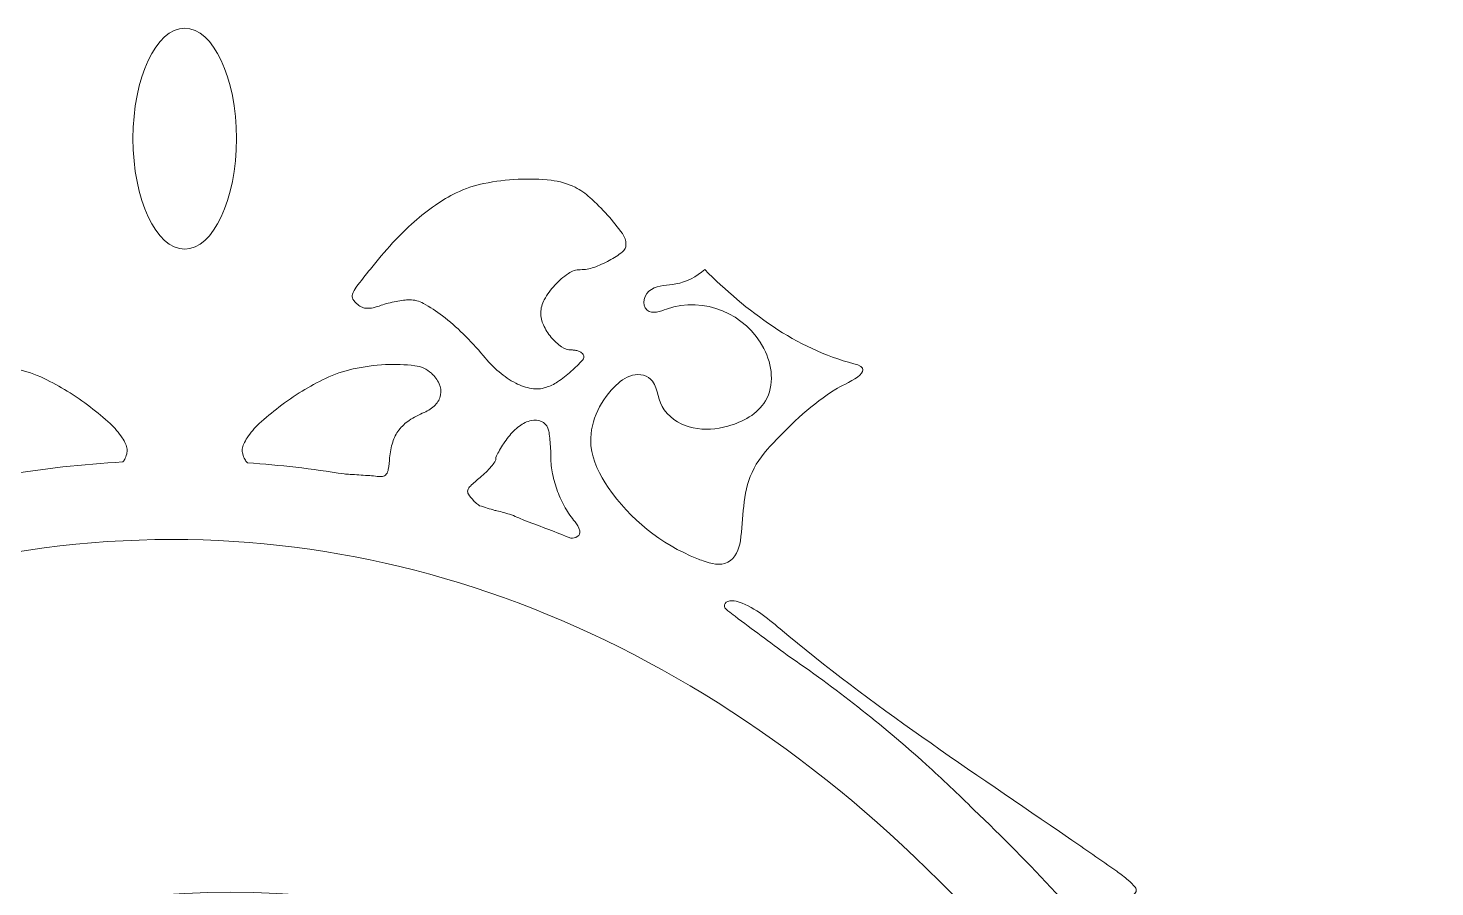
# Model space of a CAD drawing. Header units: millimetres. Extents: x 416 to 874, y -1963 to 60.
# Drawn here: x 624.5 to 807.8, y -69.7 to 42.1 of the extents above; entities that cross this region are included whole.
import ezdxf

# ---------------------------------------------------------------- set-up
doc = ezdxf.new("R2010")
doc.units = ezdxf.units.MM
doc.header["$MEASUREMENT"] = 0
doc.layers.add('Layer3', color=7, linetype='Continuous')

msp = doc.modelspace()

# ---------------------------------------------------------------- linework, layer by layer
at = {"layer": 'Layer3', "lineweight": 0}
for points, knots in [([(644.93, 42.07), (648.65, 42.07), (651.67, 35.63), (651.67, 27.69), (651.67, 19.74), (648.65, 13.3), (644.93, 13.3), (641.21, 13.3), (638.19, 19.74), (638.19, 27.69), (638.19, 35.63), (641.21, 42.07), (644.93, 42.07)], [0, 0, 0, 0, 1, 1, 1, 2, 2, 2, 3, 3, 3, 4, 4, 4, 4]), ([(666.79, 7.43), (666.9, 7.76), (667.07, 8.06), (667.27, 8.34), (667.88, 9.13), (668.5, 9.92), (669.12, 10.7), (670.05, 11.87), (671.01, 13), (672.02, 14.1), (672.91, 15.06), (673.85, 15.98), (674.83, 16.86), (675.71, 17.63), (676.63, 18.36), (677.59, 19.03), (678.45, 19.63), (679.37, 20.16), (680.32, 20.62), (681.46, 21.18), (682.67, 21.59), (683.92, 21.84), (685.39, 22.14), (686.88, 22.32), (688.37, 22.39), (689.81, 22.46), (691.25, 22.42), (692.68, 22.26), (693.76, 22.14), (694.81, 21.84), (695.79, 21.35), (696.5, 21), (697.15, 20.55), (697.74, 20.02), (698.54, 19.3), (699.3, 18.53), (700.02, 17.73), (700.7, 16.96), (701.35, 16.16), (701.96, 15.33), (702.27, 14.91), (702.43, 14.4), (702.43, 13.89), (702.43, 13.52), (702.26, 13.17), (701.97, 12.94), (701.43, 12.52), (700.85, 12.14), (700.25, 11.81), (699.6, 11.46), (698.92, 11.15), (698.22, 10.91), (697.66, 10.72), (697.07, 10.62), (696.48, 10.62), (695.92, 10.62), (695.38, 10.45), (694.92, 10.13), (694.28, 9.69), (693.69, 9.19), (693.17, 8.61), (692.64, 8.03), (692.17, 7.39), (691.78, 6.71), (691.49, 6.19), (691.33, 5.6), (691.33, 5), (691.33, 4.46), (691.45, 3.92), (691.68, 3.43), (691.94, 2.85), (692.28, 2.3), (692.69, 1.81), (693.08, 1.34), (693.53, 0.93), (694.03, 0.58), (694.41, 0.32), (694.86, 0.17), (695.33, 0.17), (695.48, 0.17), (695.64, 0.16), (695.79, 0.13), (695.95, 0.1), (696.1, 0.06), (696.25, 0), (696.38, -0.05), (696.5, -0.12), (696.62, -0.19), (696.71, -0.25), (696.79, -0.33), (696.85, -0.42), (696.99, -0.65), (696.96, -0.95), (696.78, -1.15), (696.31, -1.66), (695.81, -2.15), (695.29, -2.61), (694.73, -3.1), (694.14, -3.56), (693.52, -3.98), (693.04, -4.3), (692.52, -4.55), (691.98, -4.72), (691.38, -4.91), (690.75, -4.96), (690.14, -4.85), (689.41, -4.72), (688.71, -4.48), (688.06, -4.15), (687.28, -3.75), (686.56, -3.27), (685.9, -2.7), (685.15, -2.05), (684.46, -1.34), (683.83, -0.57), (683, 0.42), (682.13, 1.37), (681.21, 2.28), (680.36, 3.12), (679.46, 3.9), (678.51, 4.62), (677.72, 5.21), (676.89, 5.75), (676.03, 6.23), (675.48, 6.54), (674.86, 6.7), (674.23, 6.7), (673.97, 6.7), (673.71, 6.68), (673.46, 6.65), (673.13, 6.61), (672.8, 6.55), (672.47, 6.49), (672.12, 6.42), (671.78, 6.34), (671.44, 6.26), (671.13, 6.18), (670.83, 6.08), (670.53, 5.98), (670.18, 5.86), (669.83, 5.75), (669.47, 5.67), (669.21, 5.61), (668.95, 5.58), (668.69, 5.59), (668.47, 5.59), (668.26, 5.64), (668.06, 5.72), (667.85, 5.81), (667.65, 5.93), (667.47, 6.08), (667.23, 6.28), (667.02, 6.52), (666.85, 6.79), (666.73, 6.98), (666.71, 7.22), (666.79, 7.43)], [0, 0, 0, 0, 1, 1, 1, 2, 2, 2, 3, 3, 3, 4, 4, 4, 5, 5, 5, 6, 6, 6, 7, 7, 7, 8, 8, 8, 9, 9, 9, 10, 10, 10, 11, 11, 11, 12, 12, 12, 13, 13, 13, 14, 14, 14, 15, 15, 15, 16, 16, 16, 17, 17, 17, 18, 18, 18, 19, 19, 19, 20, 20, 20, 21, 21, 21, 22, 22, 22, 23, 23, 23, 24, 24, 24, 25, 25, 25, 26, 26, 26, 27, 27, 27, 28, 28, 28, 29, 29, 29, 30, 30, 30, 31, 31, 31, 32, 32, 32, 33, 33, 33, 34, 34, 34, 35, 35, 35, 36, 36, 36, 37, 37, 37, 38, 38, 38, 39, 39, 39, 40, 40, 40, 41, 41, 41, 42, 42, 42, 43, 43, 43, 44, 44, 44, 45, 45, 45, 46, 46, 46, 47, 47, 47, 48, 48, 48, 49, 49, 49, 50, 50, 50, 51, 51, 51, 52, 52, 52, 52]), ([(705.87, -3.89), (706.68, -5), (706.54, -6.5), (707.42, -7.65), (709.39, -10.23), (712.77, -10.57), (715.71, -9.75), (717.65, -9.21), (719.57, -8.2), (720.6, -6.47), (721.81, -4.43), (721.49, -1.77), (720.41, 0.34), (718.07, 4.89), (712.57, 7.19), (707.73, 5.49), (706.9, 5.19), (705.9, 4.81), (705.19, 5.36), (704.33, 6.02), (704.82, 7.51), (705.75, 8.06), (706.69, 8.62), (707.84, 8.58), (708.91, 8.77), (710.31, 9.02), (711.64, 9.68), (712.69, 10.64), (718.05, 5.27), (724.64, 0.27), (732.11, -1.62), (735.48, -2.47), (730.79, -4.29), (729.76, -4.94), (726.77, -6.83), (724.04, -9.34), (721.64, -11.92), (720.55, -13.08), (719.51, -14.32), (718.85, -15.77), (717.59, -18.54), (717.75, -21.74), (717.33, -24.68), (717.17, -25.8), (716.69, -26.97), (715.69, -27.47), (714.7, -27.97), (713.52, -27.67), (712.48, -27.3), (712.21, -27.2), (711.93, -27.1), (711.66, -26.99), (707.02, -25.13), (702.94, -21.87), (700.11, -17.74), (699, -16.1), (698.06, -14.28), (697.87, -12.31), (697.59, -9.51), (698.91, -6.71), (700.87, -4.69), (701.55, -4), (702.33, -3.36), (703.26, -3.12), (704.19, -2.88), (705.3, -3.11), (705.87, -3.89)], [0, 0, 0, 0, 1, 1, 1, 2, 2, 2, 3, 3, 3, 4, 4, 4, 5, 5, 5, 6, 6, 6, 7, 7, 7, 8, 8, 8, 9, 9, 9, 10, 10, 10, 11, 11, 11, 12, 12, 12, 13, 13, 13, 14, 14, 14, 15, 15, 15, 16, 16, 16, 17, 17, 17, 18, 18, 18, 19, 19, 19, 20, 20, 20, 21, 21, 21, 22, 22, 22, 22]), ([(626.6, -3.54), (627.64, -4.03), (628.65, -4.58), (629.63, -5.19), (630.67, -5.84), (631.68, -6.53), (632.65, -7.27), (633.54, -7.95), (634.4, -8.67), (635.23, -9.43), (635.82, -9.98), (636.35, -10.6), (636.79, -11.27), (636.96, -11.53), (637.11, -11.79), (637.23, -12.07), (637.33, -12.28), (637.4, -12.51), (637.42, -12.74), (637.45, -12.96), (637.43, -13.17), (637.38, -13.38), (637.31, -13.62), (637.22, -13.85), (637.11, -14.07), (637.04, -14.2), (636.95, -14.31), (636.86, -14.42), (631.63, -14.7), (626.44, -15.28), (621.3, -16.16), (621.23, -16.17), (621.16, -16.17), (621.09, -16.18), (620.75, -16.2), (620.41, -16.23), (620.07, -16.27), (619.77, -16.31), (619.46, -16.32), (619.15, -16.29), (618.96, -16.27), (618.79, -16.17), (618.67, -16.02), (618.53, -15.83), (618.43, -15.61), (618.4, -15.38), (618.33, -14.88), (618.27, -14.37), (618.23, -13.86), (618.17, -13.17), (618.04, -12.49), (617.83, -11.83), (617.65, -11.27), (617.38, -10.73), (617.02, -10.26), (616.64, -9.77), (616.19, -9.35), (615.68, -9.01), (615.06, -8.6), (614.41, -8.25), (613.72, -7.97), (613.18, -7.74), (612.69, -7.41), (612.28, -7), (611.92, -6.65), (611.68, -6.19), (611.59, -5.69), (611.5, -5.2), (611.56, -4.69), (611.77, -4.24), (612.01, -3.72), (612.35, -3.25), (612.78, -2.87), (613.38, -2.32), (614.14, -1.97), (614.95, -1.88), (616.22, -1.73), (617.5, -1.68), (618.77, -1.74), (620.19, -1.81), (621.6, -2), (622.98, -2.3), (624.23, -2.57), (625.45, -2.99), (626.6, -3.54)], [0, 0, 0, 0, 1, 1, 1, 2, 2, 2, 3, 3, 3, 4, 4, 4, 5, 5, 5, 6, 6, 6, 7, 7, 7, 8, 8, 8, 9, 9, 9, 10, 10, 10, 11, 11, 11, 12, 12, 12, 13, 13, 13, 14, 14, 14, 15, 15, 15, 16, 16, 16, 17, 17, 17, 18, 18, 18, 19, 19, 19, 20, 20, 20, 21, 21, 21, 22, 22, 22, 23, 23, 23, 24, 24, 24, 25, 25, 25, 26, 26, 26, 27, 27, 27, 28, 28, 28, 28]), ([(652.44, -12.74), (652.47, -12.51), (652.53, -12.28), (652.63, -12.07), (652.76, -11.79), (652.9, -11.53), (653.07, -11.27), (653.51, -10.6), (654.04, -9.98), (654.64, -9.43), (655.46, -8.67), (656.32, -7.95), (657.21, -7.27), (658.19, -6.53), (659.2, -5.84), (660.24, -5.19), (661.21, -4.58), (662.22, -4.03), (663.26, -3.54), (664.42, -2.99), (665.63, -2.57), (666.88, -2.3), (668.27, -2), (669.67, -1.81), (671.09, -1.74), (672.37, -1.68), (673.65, -1.73), (674.91, -1.88), (675.72, -1.97), (676.48, -2.32), (677.08, -2.87), (677.51, -3.25), (677.85, -3.72), (678.09, -4.24), (678.3, -4.69), (678.36, -5.2), (678.27, -5.69), (678.18, -6.19), (677.94, -6.65), (677.58, -7), (677.17, -7.41), (676.68, -7.74), (676.14, -7.97), (675.46, -8.25), (674.8, -8.6), (674.18, -9.01), (673.67, -9.35), (673.22, -9.77), (672.85, -10.26), (672.48, -10.73), (672.21, -11.27), (672.03, -11.83), (671.82, -12.49), (671.69, -13.17), (671.63, -13.86), (671.59, -14.37), (671.54, -14.88), (671.46, -15.38), (671.43, -15.61), (671.34, -15.83), (671.19, -16.02), (671.08, -16.17), (670.9, -16.27), (670.71, -16.29), (670.4, -16.32), (670.1, -16.31), (669.79, -16.27), (669.45, -16.23), (669.12, -16.2), (668.78, -16.18), (668.01, -16.13), (667.24, -16.08), (666.48, -16.03), (666.22, -16.01), (665.96, -16), (665.7, -15.98), (661.53, -15.3), (657.34, -14.82), (653.12, -14.53), (652.97, -14.4), (652.85, -14.25), (652.76, -14.07), (652.64, -13.85), (652.55, -13.62), (652.49, -13.38), (652.43, -13.17), (652.42, -12.96), (652.44, -12.74)], [0, 0, 0, 0, 1, 1, 1, 2, 2, 2, 3, 3, 3, 4, 4, 4, 5, 5, 5, 6, 6, 6, 7, 7, 7, 8, 8, 8, 9, 9, 9, 10, 10, 10, 11, 11, 11, 12, 12, 12, 13, 13, 13, 14, 14, 14, 15, 15, 15, 16, 16, 16, 17, 17, 17, 18, 18, 18, 19, 19, 19, 20, 20, 20, 21, 21, 21, 22, 22, 22, 23, 23, 23, 24, 24, 24, 25, 25, 25, 26, 26, 26, 27, 27, 27, 28, 28, 28, 29, 29, 29, 29]), ([(681.82, -18.09), (681.88, -17.89), (682, -17.7), (682.16, -17.55), (682.57, -17.17), (682.99, -16.8), (683.42, -16.44), (683.69, -16.21), (683.95, -15.98), (684.2, -15.73), (684.43, -15.51), (684.65, -15.27), (684.86, -15.02), (685.03, -14.82), (685.19, -14.61), (685.34, -14.4), (685.42, -14.29), (685.46, -14.16), (685.46, -14.03), (685.46, -13.89), (685.49, -13.76), (685.55, -13.64), (685.67, -13.39), (685.81, -13.14), (685.95, -12.9), (686.12, -12.6), (686.3, -12.32), (686.49, -12.04), (686.69, -11.73), (686.9, -11.44), (687.12, -11.15), (687.53, -10.62), (688.01, -10.14), (688.54, -9.74), (689, -9.39), (689.53, -9.14), (690.1, -9.02), (690.54, -8.92), (691, -8.96), (691.41, -9.14), (691.79, -9.3), (692.09, -9.61), (692.24, -10), (692.31, -10.18), (692.37, -10.38), (692.4, -10.57), (692.45, -10.9), (692.49, -11.22), (692.52, -11.55), (692.56, -11.92), (692.59, -12.3), (692.61, -12.67), (692.63, -13.05), (692.64, -13.43), (692.64, -13.81), (692.64, -14.54), (692.71, -15.26), (692.86, -15.97), (693.02, -16.75), (693.24, -17.51), (693.52, -18.25), (693.79, -18.99), (694.13, -19.71), (694.52, -20.4), (694.88, -21.04), (695.31, -21.64), (695.79, -22.2), (696.08, -22.54), (696.29, -22.94), (696.41, -23.37), (696.5, -23.68), (696.36, -23.99), (696.09, -24.14), (695.83, -24.29), (695.54, -24.36), (695.25, -24.36), (693.33, -23.57), (691.39, -22.83), (689.45, -22.13), (689.12, -21.99), (688.79, -21.84), (688.46, -21.7), (688.15, -21.56), (687.84, -21.43), (687.52, -21.32), (687.19, -21.2), (686.86, -21.1), (686.52, -21), (686.22, -20.92), (685.91, -20.85), (685.61, -20.78), (685.53, -20.76), (685.45, -20.75), (685.36, -20.74), (684.69, -20.53), (684.02, -20.32), (683.35, -20.11), (683.26, -20.05), (683.17, -19.99), (683.08, -19.93), (682.89, -19.78), (682.71, -19.62), (682.54, -19.43), (682.31, -19.18), (682.1, -18.9), (681.9, -18.61), (681.8, -18.46), (681.77, -18.27), (681.82, -18.09)], [0, 0, 0, 0, 1, 1, 1, 2, 2, 2, 3, 3, 3, 4, 4, 4, 5, 5, 5, 6, 6, 6, 7, 7, 7, 8, 8, 8, 9, 9, 9, 10, 10, 10, 11, 11, 11, 12, 12, 12, 13, 13, 13, 14, 14, 14, 15, 15, 15, 16, 16, 16, 17, 17, 17, 18, 18, 18, 19, 19, 19, 20, 20, 20, 21, 21, 21, 22, 22, 22, 23, 23, 23, 24, 24, 24, 25, 25, 25, 26, 26, 26, 27, 27, 27, 28, 28, 28, 29, 29, 29, 30, 30, 30, 31, 31, 31, 32, 32, 32, 33, 33, 33, 34, 34, 34, 35, 35, 35, 36, 36, 36, 36]), ([(794.92, -327.15), (788.15, -348.52), (778.97, -368.09), (767.58, -385.52), (767, -384.7), (766.42, -383.89), (765.82, -383.08), (759.1, -374.08), (751.42, -366), (742.53, -359.1), (741.74, -358.48), (741.44, -357.88), (741.47, -356.9), (741.59, -352.61), (740.28, -348.78), (737.48, -345.49), (736.25, -344.05), (734.96, -342.65), (733.76, -341.18), (731.82, -338.81), (729.99, -336.35), (728, -334.02), (724.07, -329.4), (723.42, -323.88), (723.67, -318.18), (724.13, -307.72), (724.7, -297.26), (725.31, -286.8), (725.35, -286.05), (725.39, -285.29), (725.44, -284.54), (727.07, -283.24), (728.67, -281.9), (730.25, -280.51), (730.25, -280.51), (730.25, -280.5), (730.25, -280.49), (732.14, -278.83), (733.99, -277.11), (735.78, -275.31), (758.45, -252.65), (770.93, -222.51), (770.93, -190.46), (770.93, -158.4), (758.45, -128.27), (735.78, -105.6), (713.12, -82.94), (682.98, -70.45), (650.93, -70.45), (618.87, -70.45), (588.74, -82.94), (566.07, -105.6), (543.4, -128.27), (530.92, -158.4), (530.92, -190.46), (530.92, -217.43), (539.77, -243.03), (556.07, -263.98), (556.08, -263.98), (556.08, -263.98), (556.08, -263.98), (557.11, -265.31), (558.18, -266.63), (559.28, -267.92), (559.27, -267.94), (558.83, -268.86), (558.62, -269.3), (558.57, -269.41), (558.51, -269.53), (558.46, -269.64), (558.46, -269.64), (558.46, -269.64), (558.46, -269.64), (557.68, -271.27), (556.88, -272.89), (556.06, -274.5), (556.04, -274.55), (556.03, -274.6), (556.01, -274.65), (555.95, -274.79), (555.88, -274.91), (555.8, -275.02), (550.91, -284.6), (545.4, -293.82), (539.12, -302.61), (534.54, -309.01), (530.56, -315.84), (526.29, -322.47), (525.98, -322.95), (525.54, -323.4), (525.07, -323.73), (521.85, -326), (518.49, -328.09), (515.39, -330.51), (512.53, -332.75), (504.63, -340.41), (499.84, -344.88), (498.01, -340.36), (496.3, -335.74), (494.7, -331.03), (487.95, -311.16), (483.52, -290.33), (481.47, -268.85), (480.65, -259.97), (480.24, -251), (480.24, -241.94), (480.24, -212.38), (484.59, -183.71), (493.15, -156.72), (501.41, -130.66), (513.24, -107.26), (528.31, -87.18), (529.18, -86.02), (530.06, -84.87), (530.95, -83.74), (544.58, -66.57), (560.19, -52.8), (577.42, -42.75), (597.48, -31.06), (618.89, -24.93), (641.06, -24.53), (641.82, -24.52), (642.58, -24.51), (643.34, -24.51), (664.71, -24.51), (685.54, -29.87), (705.29, -40.47), (725.1, -51.09), (743.01, -66.5), (758.51, -86.26), (764.81, -94.3), (770.59, -102.9), (775.81, -112.01), (783.47, -125.82), (789.86, -140.77), (794.92, -156.72), (803.49, -183.71), (807.83, -212.38), (807.83, -241.94), (807.83, -271.49), (803.49, -300.17), (794.92, -327.15)], [0, 0, 0, 0, 1, 1, 1, 2, 2, 2, 3, 3, 3, 4, 4, 4, 5, 5, 5, 6, 6, 6, 7, 7, 7, 8, 8, 8, 9, 9, 9, 10, 10, 10, 11, 11, 11, 12, 12, 12, 13, 13, 13, 14, 14, 14, 15, 15, 15, 16, 16, 16, 17, 17, 17, 18, 18, 18, 19, 19, 19, 20, 20, 20, 21, 21, 21, 22, 22, 22, 23, 23, 23, 24, 24, 24, 25, 25, 25, 26, 26, 26, 27, 27, 27, 28, 28, 28, 29, 29, 29, 30, 30, 30, 31, 31, 31, 32, 32, 32, 33, 33, 33, 34, 34, 34, 35, 35, 35, 36, 36, 36, 37, 37, 37, 38, 38, 38, 39, 39, 39, 40, 40, 40, 41, 41, 41, 42, 42, 42, 43, 43, 43, 44, 44, 44, 45, 45, 45, 46, 46, 46, 47, 47, 47, 47]), ([(760.11, -63.38), (762.21, -64.83), (764.3, -66.27), (766.39, -67.72), (766.9, -68.08), (767.4, -68.47), (767.87, -68.88), (768.2, -69.16), (768.5, -69.47), (768.78, -69.79), (768.92, -69.94), (768.96, -70.15), (768.9, -70.35), (768.65, -71.13), (767.13, -71.32), (766.51, -71.69), (766.15, -71.9), (765.81, -72.15), (765.51, -72.44), (764.99, -72.94), (764.56, -73.54), (764.28, -74.21), (764.1, -74.64), (763.97, -75.1), (763.65, -75.44), (762.83, -76.31), (762.05, -75.31), (761.61, -74.63), (760.66, -73.18), (759.59, -71.81), (758.42, -70.54), (755, -66.8), (751.44, -63.2), (747.77, -59.7), (745.72, -57.68), (743.64, -55.71), (741.53, -53.8), (735.73, -48.58), (729.67, -43.82), (723.43, -39.56), (721.17, -37.88), (718.9, -36.21), (716.64, -34.51), (716.33, -34.27), (716.02, -34.04), (715.71, -33.8), (715.52, -33.66), (715.31, -33.49), (715.26, -33.26), (715.1, -32.59), (716.13, -32.36), (716.79, -32.55), (718.97, -33.18), (720.77, -34.69), (722.51, -36.15), (734.44, -46.17), (747.34, -54.58), (760.11, -63.38)], [0, 0, 0, 0, 1, 1, 1, 2, 2, 2, 3, 3, 3, 4, 4, 4, 5, 5, 5, 6, 6, 6, 7, 7, 7, 8, 8, 8, 9, 9, 9, 10, 10, 10, 11, 11, 11, 12, 12, 12, 13, 13, 13, 14, 14, 14, 15, 15, 15, 16, 16, 16, 17, 17, 17, 18, 18, 18, 19, 19, 19, 19])]:
    msp.add_open_spline(points, degree=3, knots=knots, dxfattribs=at)

doc.saveas('drawing.dxf')
